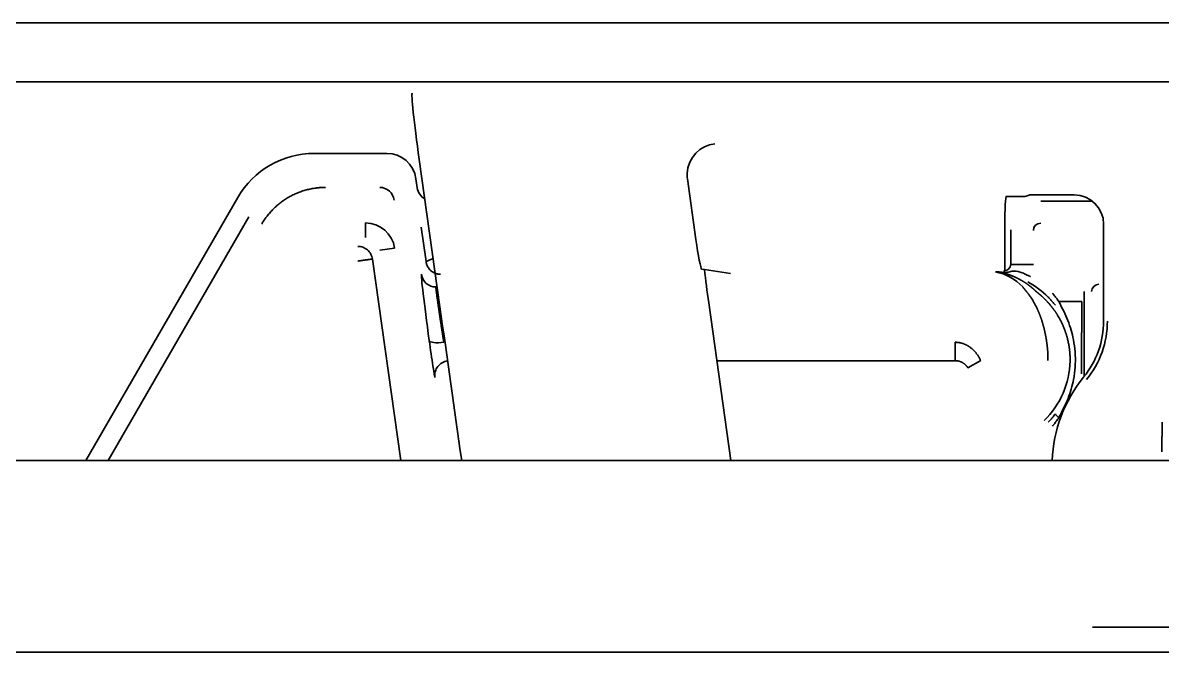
# Model space of a CAD drawing. Extents: x -760 to 4209, y 5795 to 10697.
# Drawn here: x 2426.9 to 2465.54, y 10565.92 to 10587.29 of the extents above; entities that cross this region are included whole.
import ezdxf

# ---------------------------------------------------------------- set-up
doc = ezdxf.new("R2010")
doc.units = 0
doc.header["$LTSCALE"] = 5
doc.layers.add('1', color=7, linetype='CONTINUOUS', true_color=0xffffff)
doc.layers.add('4', color=7, linetype='CONTINUOUS', true_color=0xffffff)

msp = doc.modelspace()

# ---------------------------------------------------------------- linework, layer by layer
at = {"layer": '1', "color": 7, "linetype": 'Continuous', "lineweight": 35}
for p, q in [((2507.775, 10587.288), (2052.335, 10587.288)), ((2049.923, 10585.288), (2510.187, 10585.288)), ((2440.342, 10582.65), (2441.046, 10577.643)), ((2449.728, 10579.929), (2449.439, 10581.986)), ((2460.896, 10581.396), (2461.03, 10581.441)), ((2461.529, 10581.449), (2462.555, 10581.449)), ((2460.248, 10581.388), (2460.397, 10581.388)), ((2460.205, 10580.405), (2460.205, 10578.86)), ((2463.555, 10577.16), (2463.555, 10580.449)), ((2450.015, 10578.914), (2449.921, 10578.929)), ((2450.015, 10578.914), (2450.897, 10578.772)), ((2441.046, 10577.643), (2441.046, 10577.643)), ((2450.914, 10572.432), (2450.162, 10577.781)), ((2463.173, 10566.768), (2525.973, 10566.768))]:
    msp.add_line(p, q, dxfattribs=at)
for centre, radius, start, end in [((2460.555, 10577.16), 3, 320.732, 0), ((2460.555, 10577.16), 3.127, 320.732, 0), ((2466.555, 10572.255), 4.75, 140.732, 177.8565)]:
    msp.add_arc(centre, radius, start, end, dxfattribs=at)
for centre, major_axis, ratio, start_param, end_param in [((2440.422, 10582.65), (0.317, -2.25), 0.03458, 3.136727, 4.707523), ((2450.371, 10582.175), (-0.353, -0.945), 0.923303, 3.526353, 5.044789), ((2450.431, 10582.122), (-0.757, 0.658), 0.996825, 0.6648, 0.853636), ((2461.529, 10581.44), (0.5, 0), 0.017455, 1.570796, 3.089233), ((2462.555, 10580.449), (0.447, 0.895), 0.99981, 5.176082, 6.746726), ((2460.257, 10580.405), (0, -1), 0.052408, 3.159046, 4.712389), ((2460.397, 10581.397), (0.5, 0), 0.017455, 4.712389, 6.230825), ((2449.781, 10579.929), (0.141, -1), 0.051895, 4.705076, 6.267145), ((2450.321, 10577.781), (0.423, -3), 0.051895, 4.31774, 4.705076), ((2444.546, 10577.643), (13.966, -99.249), 0.03458, 4.707523, 4.760049)]:
    msp.add_ellipse(centre, major_axis=major_axis, ratio=ratio, start_param=start_param, end_param=end_param, dxfattribs=at)
msp.add_open_spline([(2465.533, 10572.728), (2465.533, 10572.793), (2465.533, 10572.858), (2465.533, 10572.938), (2465.533, 10572.954), (2465.534, 10572.986), (2465.534, 10573.032), (2465.534, 10573.108), (2465.534, 10573.167), (2465.534, 10573.21), (2465.534, 10573.224), (2465.535, 10573.252), (2465.535, 10573.266), (2465.535, 10573.333), (2465.535, 10573.383), (2465.536, 10573.452), (2465.536, 10573.474), (2465.537, 10573.516), (2465.537, 10573.536), (2465.537, 10573.59), (2465.538, 10573.621), (2465.539, 10573.66), (2465.539, 10573.671), (2465.54, 10573.691), (2465.54, 10573.699), (2465.541, 10573.719), (2465.541, 10573.727), (2465.542, 10573.728)], degree=3, knots=[0, 0, 0, 0, 0.125, 0.125, 0.15625, 0.15625, 0.1875, 0.25, 0.3125, 0.3125, 0.34375, 0.34375, 0.375, 0.375, 0.5, 0.5, 0.5625, 0.5625, 0.625, 0.625, 0.75, 0.75, 0.8125, 0.8125, 0.875, 0.875, 1, 1, 1, 1], dxfattribs=at)
at = {"layer": '4', "color": 7, "linetype": 'Continuous', "lineweight": 35}
for p, q in [((2436.786, 10582.855), (2439.241, 10582.855)), ((2440.231, 10581.994), (2440.274, 10581.685)), ((2429.038, 10572.432), (2434.189, 10581.355)), ((2461.423, 10581.236), (2463.172, 10581.236)), ((2429.794, 10572.432), (2434.568, 10580.7)), ((2438.517, 10579.996), (2438.517, 10580.496)), ((2440.574, 10579.181), (2440.41, 10580.347)), ((2460.405, 10579.104), (2460.405, 10580.255)), ((2439.012, 10579.566), (2439.508, 10579.635)), ((2438.754, 10579.269), (2439.715, 10572.432)), ((2460.174, 10578.806), (2460.174, 10578.836)), ((2460.423, 10579.086), (2461.173, 10579.086)), ((2462.897, 10575.284), (2462.897, 10578.163)), ((2462.816, 10577.825), (2462.032, 10577.825)), ((2458.519, 10576.442), (2458.519, 10575.818)), ((2458.519, 10575.818), (2450.438, 10575.818)), ((2458.953, 10575.57), (2459.386, 10575.82)), ((2462.035, 10573.884), (2462.093, 10573.884)), ((2637.305, 10572.432), (2314.211, 10572.432)), ((2639.182, 10565.922), (1920.928, 10565.922)), ((2639.182, 10565.922), (1920.928, 10565.922))]:
    msp.add_line(p, q, dxfattribs=at)
for centre, radius, start, end in [((2438.517, 10579.496), 1, 7.9978, 90.0022), ((2459.555, 10575.855), 2.998, 44.9854, 61.5206), ((2459.555, 10575.855), 2.862, 313.7499, 359.076)]:
    msp.add_arc(centre, radius, start, end, dxfattribs=at)
for centre, major_axis, ratio, start_param, end_param in [((2436.788, 10579.853), (-1.501, 2.6), 0.999188, 5.759938, 6.806432), ((2439.241, 10581.854), (-0.342, -0.94), 0.99931, 2.059994, 3.490656), ((2439.002, 10581.199), (0.171, 0.47), 0.99931, 5.201587, 6.632249), ((2440.77, 10581.755), (-0.171, -0.47), 0.99931, 5.201587, 6.131808), ((2461.423, 10580.236), (-0.177, 0.177), 0.998783, 5.498396, 7.067974), ((2440.84, 10575.751), (0.422, -3), 0.017285, 3.174069, 4.458518), ((2440.912, 10578.819), (0.47, -0.171), 0.99931, 3.630791, 5.061453), ((2459.555, 10577.057), (0, -1.812), 0.96827, 2.341391, 2.951684), ((2460.068, 10579.018), (-0.033, -0.197), 0.640803, 0.011372, 0.258928), ((2460.174, 10578.998), (-0.04, -0.196), 0.561653, 0.010547, 0.345884), ((2460.155, 10579.105), (-0.177, 0.177), 0.998783, 2.356803, 3.926382), ((2463.397, 10578.162), (0.177, -0.177), 0.998783, 2.356803, 3.926382), ((2440.736, 10576.248), (0.141, -1), 0.017285, 4.458518, 6.263302), ((2441.179, 10576.567), (0.495, 0.067), 0.246669, 3.159603, 4.678851), ((2441.371, 10575.318), (0.328, 0.377), 0.999646, 0.850428, 2.425832)]:
    msp.add_ellipse(centre, major_axis=major_axis, ratio=ratio, start_param=start_param, end_param=end_param, dxfattribs=at)
msp.add_open_spline([(2437.164, 10581.699), (2436.836, 10581.699), (2436.2, 10581.529), (2435.631, 10581.201), (2435.165, 10580.735), (2435.001, 10580.45)], degree=2, dxfattribs=at)
for points, degree, knots in [([(2438.259, 10579.699), (2438.319, 10579.699), (2438.378, 10579.688), (2438.49, 10579.646), (2438.542, 10579.615), (2438.632, 10579.537), (2438.67, 10579.49), (2438.727, 10579.385), (2438.746, 10579.328), (2438.754, 10579.269)], 3, [0, 0, 0, 0, 0.25, 0.25, 0.5, 0.5, 0.75, 0.75, 1, 1, 1, 1]), ([(2438.259, 10579.199), (2438.263, 10579.199), (2438.27, 10579.2), (2438.28, 10579.202), (2438.291, 10579.203), (2438.301, 10579.205), (2438.311, 10579.206), (2438.321, 10579.208), (2438.331, 10579.209), (2438.34, 10579.211), (2438.35, 10579.212), (2438.359, 10579.213), (2438.368, 10579.215), (2438.377, 10579.216), (2438.386, 10579.217), (2438.395, 10579.218), (2438.403, 10579.22), (2438.411, 10579.221), (2438.419, 10579.222), (2438.427, 10579.223), (2438.435, 10579.224), (2438.443, 10579.225), (2438.45, 10579.227), (2438.458, 10579.228), (2438.465, 10579.229), (2438.472, 10579.23), (2438.479, 10579.231), (2438.485, 10579.231), (2438.492, 10579.232), (2438.498, 10579.233), (2438.504, 10579.234), (2438.51, 10579.235), (2438.516, 10579.236), (2438.522, 10579.236), (2438.527, 10579.237), (2438.533, 10579.238), (2438.538, 10579.239), (2438.543, 10579.239), (2438.548, 10579.24), (2438.553, 10579.241), (2438.557, 10579.241), (2438.562, 10579.242), (2438.566, 10579.242), (2438.57, 10579.243), (2438.574, 10579.243), (2438.578, 10579.244), (2438.582, 10579.244), (2438.586, 10579.245), (2438.589, 10579.245), (2438.593, 10579.246), (2438.596, 10579.246), (2438.599, 10579.247), (2438.602, 10579.247), (2438.605, 10579.248), (2438.617, 10579.249), (2438.636, 10579.252), (2438.659, 10579.255), (2438.678, 10579.258), (2438.693, 10579.26), (2438.706, 10579.262), (2438.715, 10579.263), (2438.723, 10579.264), (2438.729, 10579.266), (2438.734, 10579.267), (2438.738, 10579.268), (2438.742, 10579.27), (2438.745, 10579.27), (2438.747, 10579.271), (2438.749, 10579.271), (2438.75, 10579.27), (2438.752, 10579.27), (2438.753, 10579.27), (2438.753, 10579.269), (2438.754, 10579.269), (2438.754, 10579.269), (2438.754, 10579.269)], 3, [0, 0, 0, 0, 0.013849, 0.027532, 0.04105, 0.054402, 0.067589, 0.08061, 0.093466, 0.106155, 0.118679, 0.131037, 0.143228, 0.155253, 0.167113, 0.178805, 0.190332, 0.201692, 0.212886, 0.223914, 0.234775, 0.245469, 0.255998, 0.266359, 0.276554, 0.286583, 0.296445, 0.306141, 0.31567, 0.325032, 0.334228, 0.343258, 0.352121, 0.360818, 0.369348, 0.377712, 0.385909, 0.39394, 0.401805, 0.409504, 0.417036, 0.424402, 0.431602, 0.438636, 0.445504, 0.452206, 0.458742, 0.465112, 0.471316, 0.477354, 0.483227, 0.488935, 0.494477, 0.499853, 0.505064, 0.558103, 0.606799, 0.651139, 0.691116, 0.726733, 0.758006, 0.782867, 0.806574, 0.829104, 0.85043, 0.870523, 0.889362, 0.906936, 0.923257, 0.938362, 0.952323, 0.965258, 0.977343, 0.988824, 1, 1, 1, 1]), ([(2440.812, 10579.288), (2440.805, 10579.284), (2440.798, 10579.281), (2440.66, 10579.219), (2440.581, 10579.184), (2440.574, 10579.181)], 3, [0, 0, 0, 0, 0.0492, 0.0492, 1, 1, 1, 1]), ([(2441.069, 10578.751), (2441.009, 10578.751), (2440.95, 10578.761), (2440.838, 10578.803), (2440.786, 10578.834), (2440.696, 10578.912), (2440.658, 10578.959), (2440.601, 10579.064), (2440.582, 10579.122), (2440.574, 10579.181)], 3, [0, 0, 0, 0, 0.25, 0.25, 0.5, 0.5, 0.75, 0.75, 1, 1, 1, 1]), ([(2441.069, 10578.751), (2441.065, 10578.751), (2441.058, 10578.751), (2441.046, 10578.751), (2441.035, 10578.752), (2441.024, 10578.753), (2441.012, 10578.754), (2441, 10578.755), (2440.989, 10578.757), (2440.977, 10578.759), (2440.965, 10578.762), (2440.953, 10578.764), (2440.941, 10578.767), (2440.929, 10578.771), (2440.917, 10578.774), (2440.905, 10578.778), (2440.893, 10578.783), (2440.881, 10578.787), (2440.869, 10578.792), (2440.858, 10578.798), (2440.846, 10578.803), (2440.834, 10578.81), (2440.822, 10578.816), (2440.81, 10578.823), (2440.799, 10578.83), (2440.787, 10578.838), (2440.776, 10578.846), (2440.765, 10578.854), (2440.754, 10578.863), (2440.743, 10578.872), (2440.732, 10578.882), (2440.721, 10578.891), (2440.711, 10578.902), (2440.701, 10578.912), (2440.691, 10578.924), (2440.681, 10578.935), (2440.672, 10578.947), (2440.663, 10578.959), (2440.654, 10578.972), (2440.646, 10578.984), (2440.638, 10578.998), (2440.63, 10579.011), (2440.623, 10579.025), (2440.616, 10579.04), (2440.609, 10579.054), (2440.603, 10579.069), (2440.598, 10579.084), (2440.592, 10579.1), (2440.588, 10579.115), (2440.583, 10579.131), (2440.58, 10579.148), (2440.576, 10579.164), (2440.575, 10579.175), (2440.574, 10579.181)], 3, [0, 0, 0, 0, 0.015578, 0.031318, 0.047219, 0.063281, 0.079504, 0.095888, 0.112433, 0.12914, 0.146008, 0.163037, 0.180227, 0.197578, 0.215091, 0.232765, 0.250599, 0.268595, 0.286753, 0.305071, 0.323551, 0.342191, 0.360993, 0.379956, 0.399081, 0.418366, 0.437813, 0.457421, 0.47719, 0.49712, 0.517211, 0.537464, 0.557877, 0.578452, 0.599188, 0.620086, 0.641144, 0.662364, 0.683745, 0.705287, 0.72699, 0.748854, 0.77088, 0.793066, 0.815414, 0.837923, 0.860594, 0.883425, 0.906418, 0.929571, 0.952886, 0.976363, 1, 1, 1, 1]), ([(2459.886, 10578.836), (2459.903, 10578.836), (2459.92, 10578.835), (2459.954, 10578.832), (2459.97, 10578.83), (2459.997, 10578.827), (2460.007, 10578.825), (2460.023, 10578.823), (2460.03, 10578.822), (2460.036, 10578.821)], 3, [0, 0, 0, 0, 0.338462, 0.338462, 0.666667, 0.666667, 0.871795, 0.871795, 1, 1, 1, 1]), ([(2460.068, 10578.822), (2460.06, 10578.823), (2460.053, 10578.824), (2460.032, 10578.826), (2460.02, 10578.828), (2459.988, 10578.831), (2459.968, 10578.832), (2459.927, 10578.835), (2459.907, 10578.836), (2459.886, 10578.836)], 3, [0, 0, 0, 0, 0.128205, 0.128205, 0.333333, 0.333333, 0.661538, 0.661538, 1, 1, 1, 1]), ([(2460.036, 10578.821), (2460.047, 10578.819), (2460.058, 10578.817), (2460.08, 10578.813), (2460.09, 10578.811), (2460.108, 10578.808), (2460.115, 10578.806), (2460.126, 10578.804), (2460.131, 10578.803), (2460.135, 10578.802)], 3, [0, 0, 0, 0, 0.338462, 0.338462, 0.666667, 0.666667, 0.871795, 0.871795, 1, 1, 1, 1]), ([(2460.036, 10578.821), (2460.04, 10578.82), (2460.047, 10578.818), (2460.057, 10578.816), (2460.068, 10578.814), (2460.079, 10578.812), (2460.089, 10578.809), (2460.1, 10578.807), (2460.11, 10578.804), (2460.121, 10578.802), (2460.131, 10578.799), (2460.142, 10578.797), (2460.153, 10578.794), (2460.163, 10578.791), (2460.174, 10578.788), (2460.184, 10578.786), (2460.195, 10578.783), (2460.206, 10578.78), (2460.216, 10578.777), (2460.227, 10578.774), (2460.238, 10578.771), (2460.248, 10578.767), (2460.259, 10578.764), (2460.269, 10578.761), (2460.28, 10578.758), (2460.291, 10578.754), (2460.301, 10578.751), (2460.312, 10578.747), (2460.323, 10578.744), (2460.333, 10578.74), (2460.344, 10578.737), (2460.355, 10578.733), (2460.365, 10578.729), (2460.376, 10578.725), (2460.387, 10578.721), (2460.397, 10578.717), (2460.408, 10578.713), (2460.419, 10578.709), (2460.429, 10578.705), (2460.44, 10578.701), (2460.45, 10578.697), (2460.461, 10578.693), (2460.472, 10578.688), (2460.482, 10578.684), (2460.493, 10578.679), (2460.504, 10578.675), (2460.514, 10578.67), (2460.525, 10578.666), (2460.535, 10578.661), (2460.546, 10578.656), (2460.557, 10578.652), (2460.567, 10578.647), (2460.578, 10578.642), (2460.588, 10578.637), (2460.599, 10578.632), (2460.609, 10578.627), (2460.62, 10578.622), (2460.63, 10578.617), (2460.641, 10578.611), (2460.651, 10578.606), (2460.662, 10578.601), (2460.672, 10578.595), (2460.683, 10578.59), (2460.693, 10578.584), (2460.704, 10578.579), (2460.714, 10578.573), (2460.725, 10578.567), (2460.735, 10578.562), (2460.745, 10578.556), (2460.756, 10578.55), (2460.766, 10578.544), (2460.777, 10578.538), (2460.787, 10578.532), (2460.797, 10578.526), (2460.808, 10578.52), (2460.818, 10578.514), (2460.828, 10578.507), (2460.838, 10578.501), (2460.849, 10578.495), (2460.859, 10578.488), (2460.869, 10578.482), (2460.879, 10578.475), (2460.889, 10578.468), (2460.9, 10578.462), (2460.91, 10578.455), (2460.92, 10578.448), (2460.93, 10578.441), (2460.94, 10578.434), (2460.95, 10578.427), (2460.96, 10578.42), (2460.97, 10578.413), (2460.98, 10578.406), (2460.99, 10578.399), (2461, 10578.392), (2461.01, 10578.384), (2461.02, 10578.377), (2461.03, 10578.37), (2461.039, 10578.362), (2461.049, 10578.354), (2461.059, 10578.347), (2461.069, 10578.339), (2461.078, 10578.331), (2461.088, 10578.324), (2461.098, 10578.316), (2461.107, 10578.308), (2461.117, 10578.3), (2461.127, 10578.292), (2461.136, 10578.284), (2461.146, 10578.276), (2461.155, 10578.268), (2461.165, 10578.259), (2461.174, 10578.251), (2461.184, 10578.243), (2461.193, 10578.234), (2461.202, 10578.226), (2461.212, 10578.217), (2461.221, 10578.209), (2461.23, 10578.2), (2461.239, 10578.191), (2461.248, 10578.183), (2461.254, 10578.177), (2461.258, 10578.174)], 3, [0, 0, 0, 0, 0.003432, 0.006948, 0.010546, 0.014229, 0.017994, 0.021843, 0.025776, 0.029792, 0.033892, 0.038076, 0.042344, 0.046695, 0.05113, 0.055649, 0.060252, 0.064939, 0.06971, 0.074565, 0.079504, 0.084527, 0.089634, 0.094826, 0.100101, 0.105461, 0.110905, 0.116433, 0.122045, 0.127741, 0.133522, 0.139387, 0.145337, 0.151371, 0.157489, 0.163691, 0.169978, 0.176349, 0.182805, 0.189345, 0.195969, 0.202678, 0.209471, 0.216349, 0.223311, 0.230357, 0.237489, 0.244704, 0.252004, 0.259389, 0.266858, 0.274411, 0.28205, 0.289772, 0.297579, 0.305471, 0.313448, 0.321508, 0.329654, 0.337884, 0.346198, 0.354598, 0.363081, 0.37165, 0.380303, 0.38904, 0.397862, 0.406769, 0.415761, 0.424837, 0.433997, 0.443243, 0.452572, 0.461987, 0.471486, 0.48107, 0.490739, 0.500492, 0.51033, 0.520252, 0.530259, 0.540351, 0.550527, 0.560789, 0.571134, 0.581565, 0.59208, 0.60268, 0.613365, 0.624134, 0.634988, 0.645927, 0.65695, 0.668058, 0.679251, 0.690528, 0.70189, 0.713337, 0.724869, 0.736485, 0.748186, 0.759972, 0.771842, 0.783798, 0.795838, 0.807962, 0.820172, 0.832466, 0.844844, 0.857308, 0.869856, 0.882489, 0.895207, 0.90801, 0.920897, 0.933869, 0.946926, 0.960067, 0.973293, 0.986604, 1, 1, 1, 1]), ([(2460.174, 10578.807), (2460.169, 10578.807), (2460.164, 10578.808), (2460.152, 10578.81), (2460.145, 10578.811), (2460.126, 10578.814), (2460.115, 10578.816), (2460.091, 10578.819), (2460.08, 10578.82), (2460.068, 10578.822)], 3, [0, 0, 0, 0, 0.128205, 0.128205, 0.333333, 0.333333, 0.661538, 0.661538, 1, 1, 1, 1]), ([(2461.08, 10578.666), (2461.08, 10578.666), (2461.079, 10578.666), (2461.042, 10578.687), (2461.004, 10578.707), (2460.906, 10578.754), (2460.847, 10578.78), (2460.697, 10578.833), (2460.612, 10578.855), (2460.492, 10578.86), (2460.453, 10578.856), (2460.385, 10578.842), (2460.361, 10578.835), (2460.297, 10578.819), (2460.27, 10578.802), (2460.174, 10578.806)], 3, [0, 0, 0, 0, 0.002149, 0.002149, 0.130078, 0.130078, 0.334766, 0.334766, 0.662266, 0.662266, 0.831133, 0.831133, 0.915566, 0.915566, 1, 1, 1, 1]), ([(2440.912, 10578.319), (2440.911, 10578.319), (2440.911, 10578.318), (2440.911, 10578.317), (2440.911, 10578.315), (2440.91, 10578.313), (2440.91, 10578.311), (2440.91, 10578.309), (2440.91, 10578.306), (2440.91, 10578.303), (2440.91, 10578.3), (2440.91, 10578.296), (2440.91, 10578.292), (2440.911, 10578.288), (2440.911, 10578.283), (2440.911, 10578.279), (2440.912, 10578.274), (2440.912, 10578.268), (2440.913, 10578.263), (2440.913, 10578.257), (2440.914, 10578.25), (2440.914, 10578.244), (2440.915, 10578.237), (2440.916, 10578.23), (2440.917, 10578.222), (2440.918, 10578.214), (2440.919, 10578.206), (2440.919, 10578.198), (2440.921, 10578.189), (2440.922, 10578.18), (2440.923, 10578.17), (2440.924, 10578.16), (2440.925, 10578.15), (2440.927, 10578.14), (2440.928, 10578.129), (2440.929, 10578.118), (2440.931, 10578.107), (2440.932, 10578.095), (2440.934, 10578.083), (2440.936, 10578.07), (2440.937, 10578.058), (2440.939, 10578.045), (2440.941, 10578.031), (2440.943, 10578.017), (2440.944, 10578.003), (2440.946, 10577.989), (2440.948, 10577.974), (2440.95, 10577.959), (2440.953, 10577.944), (2440.955, 10577.928), (2440.957, 10577.912), (2440.959, 10577.895), (2440.962, 10577.879), (2440.964, 10577.862), (2440.966, 10577.844), (2440.969, 10577.826), (2440.972, 10577.808), (2440.974, 10577.79), (2440.977, 10577.771), (2440.979, 10577.752), (2440.982, 10577.733), (2440.985, 10577.713), (2440.988, 10577.693), (2440.991, 10577.672), (2440.994, 10577.651), (2440.997, 10577.63), (2441, 10577.609), (2441.003, 10577.587), (2441.006, 10577.565), (2441.01, 10577.543), (2441.013, 10577.52), (2441.016, 10577.497), (2441.02, 10577.474), (2441.023, 10577.45), (2441.027, 10577.426), (2441.03, 10577.402), (2441.034, 10577.377), (2441.038, 10577.352), (2441.041, 10577.327), (2441.045, 10577.301), (2441.049, 10577.276), (2441.053, 10577.249), (2441.057, 10577.223), (2441.061, 10577.196), (2441.065, 10577.169), (2441.069, 10577.142), (2441.073, 10577.114), (2441.077, 10577.087), (2441.082, 10577.058), (2441.086, 10577.03), (2441.09, 10577.001), (2441.095, 10576.972), (2441.099, 10576.943), (2441.104, 10576.914), (2441.108, 10576.884), (2441.113, 10576.854), (2441.118, 10576.824), (2441.123, 10576.793), (2441.127, 10576.762), (2441.132, 10576.731), (2441.137, 10576.7), (2441.142, 10576.669), (2441.147, 10576.637), (2441.152, 10576.605), (2441.157, 10576.573), (2441.163, 10576.541), (2441.168, 10576.508), (2441.173, 10576.475), (2441.177, 10576.453), (2441.179, 10576.442)], 3, [0, 0, 0, 0, 0.008053, 0.016128, 0.024228, 0.03235, 0.040497, 0.048666, 0.05686, 0.065077, 0.073317, 0.081581, 0.089869, 0.098181, 0.106516, 0.114875, 0.123258, 0.131665, 0.140096, 0.14855, 0.157029, 0.165531, 0.174058, 0.182608, 0.191183, 0.199782, 0.208405, 0.217052, 0.225723, 0.234418, 0.243138, 0.251882, 0.26065, 0.269443, 0.27826, 0.287101, 0.295967, 0.304857, 0.313772, 0.322711, 0.331675, 0.340663, 0.349676, 0.358713, 0.367775, 0.376862, 0.385973, 0.395109, 0.40427, 0.413456, 0.422666, 0.431901, 0.441161, 0.450446, 0.459755, 0.46909, 0.47845, 0.487834, 0.497243, 0.506678, 0.516137, 0.525622, 0.535131, 0.544666, 0.554225, 0.56381, 0.57342, 0.583055, 0.592715, 0.602401, 0.612111, 0.621847, 0.631608, 0.641395, 0.651207, 0.661044, 0.670906, 0.680794, 0.690707, 0.700646, 0.71061, 0.7206, 0.730615, 0.740655, 0.750721, 0.760812, 0.770929, 0.781072, 0.79124, 0.801434, 0.811653, 0.821898, 0.832169, 0.842465, 0.852787, 0.863135, 0.873508, 0.883907, 0.894332, 0.904782, 0.915259, 0.925761, 0.936289, 0.946843, 0.957422, 0.968028, 0.978659, 0.989317, 1, 1, 1, 1]), ([(2461.667, 10575.82), (2461.667, 10575.828), (2461.667, 10575.843), (2461.667, 10575.865), (2461.667, 10575.887), (2461.667, 10575.91), (2461.667, 10575.932), (2461.666, 10575.955), (2461.666, 10575.978), (2461.665, 10576), (2461.664, 10576.023), (2461.663, 10576.046), (2461.662, 10576.069), (2461.661, 10576.093), (2461.659, 10576.116), (2461.658, 10576.139), (2461.656, 10576.162), (2461.654, 10576.186), (2461.652, 10576.209), (2461.65, 10576.233), (2461.648, 10576.256), (2461.645, 10576.28), (2461.643, 10576.304), (2461.64, 10576.327), (2461.637, 10576.351), (2461.634, 10576.375), (2461.631, 10576.399), (2461.628, 10576.423), (2461.625, 10576.447), (2461.621, 10576.471), (2461.618, 10576.495), (2461.614, 10576.519), (2461.61, 10576.543), (2461.606, 10576.567), (2461.602, 10576.591), (2461.598, 10576.615), (2461.593, 10576.639), (2461.589, 10576.664), (2461.584, 10576.688), (2461.579, 10576.712), (2461.574, 10576.736), (2461.569, 10576.76), (2461.564, 10576.784), (2461.559, 10576.808), (2461.553, 10576.832), (2461.548, 10576.856), (2461.542, 10576.88), (2461.536, 10576.904), (2461.53, 10576.928), (2461.524, 10576.952), (2461.518, 10576.976), (2461.511, 10577), (2461.505, 10577.024), (2461.498, 10577.048), (2461.491, 10577.071), (2461.484, 10577.095), (2461.477, 10577.118), (2461.47, 10577.142), (2461.462, 10577.165), (2461.455, 10577.189), (2461.447, 10577.212), (2461.439, 10577.235), (2461.431, 10577.258), (2461.423, 10577.281), (2461.415, 10577.304), (2461.407, 10577.326), (2461.398, 10577.349), (2461.39, 10577.371), (2461.381, 10577.394), (2461.372, 10577.416), (2461.363, 10577.438), (2461.354, 10577.46), (2461.345, 10577.482), (2461.336, 10577.503), (2461.326, 10577.525), (2461.316, 10577.546), (2461.303, 10577.575), (2461.286, 10577.612), (2461.265, 10577.654), (2461.244, 10577.696), (2461.223, 10577.737), (2461.202, 10577.776), (2461.181, 10577.815), (2461.16, 10577.852), (2461.139, 10577.888), (2461.118, 10577.922), (2461.096, 10577.955), (2461.075, 10577.987), (2461.054, 10578.017), (2461.033, 10578.047), (2461.012, 10578.074), (2460.993, 10578.097), (2460.978, 10578.116), (2460.966, 10578.13), (2460.954, 10578.144), (2460.943, 10578.158), (2460.933, 10578.171), (2460.922, 10578.183), (2460.913, 10578.195), (2460.903, 10578.207), (2460.894, 10578.218), (2460.886, 10578.228), (2460.878, 10578.238), (2460.87, 10578.247), (2460.863, 10578.256), (2460.857, 10578.264), (2460.851, 10578.272), (2460.845, 10578.279), (2460.84, 10578.285), (2460.835, 10578.291), (2460.831, 10578.297), (2460.827, 10578.301), (2460.824, 10578.306), (2460.821, 10578.309), (2460.818, 10578.313), (2460.816, 10578.315), (2460.815, 10578.317), (2460.814, 10578.318), (2460.814, 10578.319)], 3, [0, 0, 0, 0, 0.00561, 0.011244, 0.016903, 0.022586, 0.028295, 0.034029, 0.039789, 0.045574, 0.051385, 0.057222, 0.063086, 0.068976, 0.074892, 0.080836, 0.086806, 0.092804, 0.098829, 0.104881, 0.110961, 0.117069, 0.123205, 0.129369, 0.135561, 0.141782, 0.148031, 0.154309, 0.160616, 0.166952, 0.173318, 0.179712, 0.186137, 0.192591, 0.199074, 0.205588, 0.212131, 0.218705, 0.225309, 0.231944, 0.238609, 0.245305, 0.252031, 0.258789, 0.265577, 0.272397, 0.279248, 0.286131, 0.293045, 0.29999, 0.306968, 0.313977, 0.321018, 0.328091, 0.335197, 0.342335, 0.349505, 0.356707, 0.363942, 0.37121, 0.378511, 0.385844, 0.393211, 0.40061, 0.408043, 0.415509, 0.423008, 0.43054, 0.438107, 0.445706, 0.45334, 0.461007, 0.468708, 0.476442, 0.484211, 0.492014, 0.499851, 0.516498, 0.533147, 0.549797, 0.566448, 0.583101, 0.599756, 0.616412, 0.633069, 0.649728, 0.666389, 0.683051, 0.699715, 0.71638, 0.733047, 0.749715, 0.759731, 0.769706, 0.77964, 0.789536, 0.799394, 0.809216, 0.819003, 0.828755, 0.838475, 0.848164, 0.857822, 0.867452, 0.877054, 0.88663, 0.896182, 0.905709, 0.915215, 0.9247, 0.934166, 0.943613, 0.953044, 0.96246, 0.971862, 0.981252, 0.990631, 1, 1, 1, 1]), ([(2461.258, 10578.174), (2461.258, 10578.174), (2461.258, 10578.173), (2461.259, 10578.172), (2461.26, 10578.172), (2461.262, 10578.17), (2461.263, 10578.169), (2461.265, 10578.168), (2461.266, 10578.166), (2461.268, 10578.165), (2461.27, 10578.163), (2461.273, 10578.161), (2461.275, 10578.159), (2461.278, 10578.157), (2461.281, 10578.155), (2461.284, 10578.152), (2461.287, 10578.15), (2461.29, 10578.147), (2461.294, 10578.144), (2461.297, 10578.141), (2461.301, 10578.138), (2461.305, 10578.135), (2461.309, 10578.132), (2461.314, 10578.128), (2461.318, 10578.125), (2461.323, 10578.121), (2461.328, 10578.117), (2461.333, 10578.113), (2461.338, 10578.109), (2461.343, 10578.104), (2461.349, 10578.1), (2461.354, 10578.095), (2461.36, 10578.09), (2461.366, 10578.085), (2461.372, 10578.08), (2461.379, 10578.075), (2461.385, 10578.069), (2461.392, 10578.064), (2461.398, 10578.058), (2461.405, 10578.052), (2461.412, 10578.046), (2461.419, 10578.04), (2461.427, 10578.033), (2461.434, 10578.027), (2461.442, 10578.02), (2461.449, 10578.013), (2461.457, 10578.006), (2461.465, 10577.999), (2461.473, 10577.991), (2461.482, 10577.984), (2461.49, 10577.976), (2461.499, 10577.968), (2461.507, 10577.96), (2461.516, 10577.952), (2461.525, 10577.943), (2461.534, 10577.934), (2461.543, 10577.925), (2461.552, 10577.916), (2461.562, 10577.907), (2461.571, 10577.898), (2461.581, 10577.888), (2461.591, 10577.878), (2461.6, 10577.868), (2461.61, 10577.858), (2461.62, 10577.847), (2461.63, 10577.837), (2461.641, 10577.826), (2461.651, 10577.815), (2461.661, 10577.803), (2461.672, 10577.792), (2461.682, 10577.78), (2461.693, 10577.768), (2461.704, 10577.756), (2461.714, 10577.743), (2461.725, 10577.731), (2461.736, 10577.718), (2461.747, 10577.705), (2461.758, 10577.691), (2461.769, 10577.678), (2461.78, 10577.664), (2461.792, 10577.65), (2461.803, 10577.636), (2461.814, 10577.621), (2461.825, 10577.606), (2461.837, 10577.591), (2461.848, 10577.576), (2461.86, 10577.561), (2461.871, 10577.545), (2461.883, 10577.529), (2461.894, 10577.513), (2461.906, 10577.496), (2461.917, 10577.479), (2461.929, 10577.462), (2461.94, 10577.445), (2461.952, 10577.427), (2461.963, 10577.41), (2461.975, 10577.391), (2461.989, 10577.368), (2462.006, 10577.34), (2462.027, 10577.305), (2462.046, 10577.271), (2462.066, 10577.236), (2462.084, 10577.201), (2462.103, 10577.166), (2462.121, 10577.13), (2462.138, 10577.094), (2462.155, 10577.058), (2462.172, 10577.021), (2462.188, 10576.984), (2462.203, 10576.947), (2462.218, 10576.909), (2462.233, 10576.871), (2462.247, 10576.833), (2462.26, 10576.795), (2462.273, 10576.756), (2462.286, 10576.717), (2462.298, 10576.678), (2462.309, 10576.638), (2462.32, 10576.599), (2462.33, 10576.559), (2462.34, 10576.518), (2462.349, 10576.478), (2462.358, 10576.437), (2462.366, 10576.397), (2462.374, 10576.356), (2462.381, 10576.314), (2462.387, 10576.273), (2462.393, 10576.231), (2462.398, 10576.19), (2462.403, 10576.148), (2462.407, 10576.106), (2462.41, 10576.064), (2462.413, 10576.021), (2462.415, 10575.979), (2462.416, 10575.937), (2462.417, 10575.894), (2462.418, 10575.851), (2462.417, 10575.823), (2462.417, 10575.808)], 3, [0, 0, 0, 0, 0.004094, 0.008186, 0.012278, 0.016371, 0.020465, 0.024563, 0.028663, 0.032769, 0.03688, 0.040997, 0.045122, 0.049256, 0.053399, 0.057552, 0.061717, 0.065894, 0.070084, 0.074288, 0.078507, 0.082743, 0.086994, 0.091264, 0.095552, 0.099859, 0.104187, 0.108535, 0.112906, 0.117299, 0.121716, 0.126156, 0.130622, 0.135114, 0.139631, 0.144177, 0.14875, 0.153351, 0.157982, 0.162643, 0.167335, 0.172058, 0.176812, 0.1816, 0.18642, 0.191274, 0.196163, 0.201086, 0.206045, 0.21104, 0.216071, 0.22114, 0.226246, 0.23139, 0.236572, 0.241794, 0.247055, 0.252356, 0.257698, 0.26308, 0.268504, 0.273969, 0.279476, 0.285026, 0.290619, 0.296255, 0.301935, 0.307658, 0.313426, 0.319239, 0.325097, 0.331, 0.336948, 0.342943, 0.348984, 0.355072, 0.361206, 0.367388, 0.373617, 0.379893, 0.386218, 0.392591, 0.399013, 0.405483, 0.412002, 0.418571, 0.425189, 0.431856, 0.438574, 0.445342, 0.45216, 0.459028, 0.465948, 0.472918, 0.479939, 0.487012, 0.494136, 0.501312, 0.51434, 0.527315, 0.540238, 0.553111, 0.565937, 0.578717, 0.591453, 0.604147, 0.6168, 0.629415, 0.641993, 0.654537, 0.667049, 0.679529, 0.691982, 0.704407, 0.716808, 0.729186, 0.741544, 0.753883, 0.766206, 0.778515, 0.790811, 0.803097, 0.815376, 0.827648, 0.839916, 0.852182, 0.864449, 0.876718, 0.888991, 0.901272, 0.91356, 0.92586, 0.938172, 0.9505, 0.962844, 0.975208, 0.987592, 1, 1, 1, 1]), ([(2461.676, 10577.974), (2461.687, 10577.963), (2461.698, 10577.952), (2461.726, 10577.923), (2461.743, 10577.905), (2461.787, 10577.857), (2461.814, 10577.827), (2461.866, 10577.765), (2461.892, 10577.733), (2461.917, 10577.701)], 3, [0, 0, 0, 0, 0.128205, 0.128205, 0.333333, 0.333333, 0.661538, 0.661538, 1, 1, 1, 1]), ([(2462.032, 10577.825), (2462.01, 10577.859), (2461.987, 10577.893), (2461.94, 10577.958), (2461.916, 10577.99), (2461.877, 10578.041), (2461.862, 10578.061), (2461.837, 10578.092), (2461.827, 10578.104), (2461.817, 10578.115)], 3, [0, 0, 0, 0, 0.338462, 0.338462, 0.666667, 0.666667, 0.871795, 0.871795, 1, 1, 1, 1]), ([(2462.035, 10573.884), (2462.152, 10574.122), (2462.262, 10574.317), (2462.43, 10574.747), (2462.492, 10574.963), (2462.559, 10575.32), (2462.577, 10575.459), (2462.593, 10575.684), (2462.596, 10575.77), (2462.596, 10575.942), (2462.593, 10576.029), (2462.576, 10576.254), (2462.558, 10576.393), (2462.489, 10576.751), (2462.426, 10576.965), (2462.259, 10577.396), (2462.153, 10577.603), (2462.032, 10577.825)], 3, [0, 0, 0, 0, 0.169231, 0.169231, 0.333333, 0.333333, 0.435897, 0.435897, 0.5, 0.5, 0.564103, 0.564103, 0.666667, 0.666667, 0.830769, 0.830769, 1, 1, 1, 1]), ([(2462.816, 10577.825), (2462.816, 10577.598), (2462.815, 10577.319), (2462.814, 10577.208), (2462.813, 10577.069), (2462.812, 10576.989), (2462.809, 10576.659), (2462.808, 10576.574), (2462.807, 10576.437), (2462.806, 10576.327), (2462.805, 10576.053), (2462.805, 10575.622), (2462.806, 10575.371)], 2, [0, 0, 0, 0.202496, 0.202496, 0.303744, 0.303744, 0.404992, 0.506239, 0.506239, 0.607487, 0.607487, 0.809983, 1, 1, 1]), ([(2458.519, 10576.442), (2458.524, 10576.442), (2458.533, 10576.442), (2458.547, 10576.442), (2458.561, 10576.441), (2458.575, 10576.44), (2458.589, 10576.439), (2458.603, 10576.438), (2458.617, 10576.437), (2458.63, 10576.435), (2458.644, 10576.433), (2458.658, 10576.431), (2458.671, 10576.428), (2458.685, 10576.426), (2458.698, 10576.423), (2458.712, 10576.42), (2458.725, 10576.416), (2458.738, 10576.413), (2458.751, 10576.409), (2458.765, 10576.405), (2458.778, 10576.401), (2458.791, 10576.396), (2458.804, 10576.392), (2458.817, 10576.387), (2458.83, 10576.381), (2458.843, 10576.376), (2458.856, 10576.37), (2458.869, 10576.365), (2458.881, 10576.359), (2458.894, 10576.352), (2458.907, 10576.346), (2458.919, 10576.339), (2458.932, 10576.332), (2458.944, 10576.325), (2458.957, 10576.317), (2458.969, 10576.31), (2458.982, 10576.302), (2458.994, 10576.294), (2459.006, 10576.285), (2459.018, 10576.277), (2459.031, 10576.268), (2459.047, 10576.255), (2459.068, 10576.239), (2459.092, 10576.218), (2459.116, 10576.197), (2459.14, 10576.175), (2459.162, 10576.152), (2459.184, 10576.129), (2459.206, 10576.104), (2459.227, 10576.079), (2459.247, 10576.054), (2459.266, 10576.027), (2459.285, 10576), (2459.304, 10575.972), (2459.321, 10575.943), (2459.338, 10575.913), (2459.355, 10575.883), (2459.371, 10575.852), (2459.381, 10575.831), (2459.386, 10575.82)], 3, [0, 0, 0, 0, 0.012439, 0.024839, 0.037202, 0.049532, 0.061833, 0.074107, 0.086359, 0.098593, 0.110811, 0.123017, 0.135216, 0.14741, 0.159603, 0.171799, 0.184001, 0.196214, 0.20844, 0.220684, 0.232948, 0.245237, 0.257554, 0.269902, 0.282285, 0.294707, 0.30717, 0.319679, 0.332236, 0.344846, 0.35751, 0.370233, 0.383018, 0.395867, 0.408784, 0.421772, 0.434834, 0.447973, 0.461192, 0.474493, 0.48788, 0.501355, 0.52983, 0.558289, 0.586757, 0.61526, 0.643822, 0.672469, 0.701226, 0.730116, 0.759165, 0.788395, 0.817831, 0.847495, 0.87741, 0.907597, 0.938077, 0.968872, 1, 1, 1, 1]), ([(2458.953, 10575.57), (2458.951, 10575.572), (2458.948, 10575.578), (2458.944, 10575.586), (2458.938, 10575.594), (2458.933, 10575.602), (2458.927, 10575.611), (2458.92, 10575.62), (2458.913, 10575.629), (2458.905, 10575.638), (2458.897, 10575.648), (2458.889, 10575.657), (2458.88, 10575.667), (2458.87, 10575.677), (2458.859, 10575.686), (2458.849, 10575.696), (2458.837, 10575.706), (2458.825, 10575.715), (2458.812, 10575.725), (2458.798, 10575.734), (2458.784, 10575.743), (2458.766, 10575.754), (2458.744, 10575.766), (2458.718, 10575.778), (2458.693, 10575.788), (2458.668, 10575.796), (2458.644, 10575.803), (2458.621, 10575.808), (2458.599, 10575.812), (2458.577, 10575.815), (2458.557, 10575.817), (2458.538, 10575.818), (2458.525, 10575.818), (2458.519, 10575.818)], 3, [0, 0, 0, 0, 0.016707, 0.034268, 0.052687, 0.071972, 0.092125, 0.113151, 0.135054, 0.157836, 0.1815, 0.206049, 0.231486, 0.25781, 0.285026, 0.313134, 0.342135, 0.372031, 0.402824, 0.434514, 0.467102, 0.50059, 0.557038, 0.611257, 0.663251, 0.713027, 0.760591, 0.805949, 0.849109, 0.890083, 0.92888, 0.965513, 1, 1, 1, 1]), ([(2461.92, 10574.012), (2461.911, 10573.999), (2461.901, 10573.987), (2461.875, 10573.955), (2461.859, 10573.936), (2461.817, 10573.886), (2461.79, 10573.855), (2461.734, 10573.795), (2461.705, 10573.765), (2461.676, 10573.735)], 3, [0, 0, 0, 0, 0.128205, 0.128205, 0.333333, 0.333333, 0.661538, 0.661538, 1, 1, 1, 1]), ([(2461.817, 10573.594), (2461.843, 10573.625), (2461.869, 10573.657), (2461.919, 10573.722), (2461.942, 10573.754), (2461.98, 10573.808), (2461.994, 10573.828), (2462.017, 10573.862), (2462.026, 10573.871), (2462.035, 10573.884)], 3, [0, 0, 0, 0, 0.338462, 0.338462, 0.666667, 0.666667, 0.871795, 0.871795, 1, 1, 1, 1]), ([(2461.92, 10574.012), (2461.916, 10574.006), (2461.926, 10573.989), (2461.967, 10573.943), (2461.999, 10573.913), (2462.035, 10573.884)], 3, [0, 0, 0, 0, 0.5, 0.5, 1, 1, 1, 1])]:
    msp.add_open_spline(points, degree=degree, knots=knots, dxfattribs=at)

doc.saveas('drawing.dxf')
